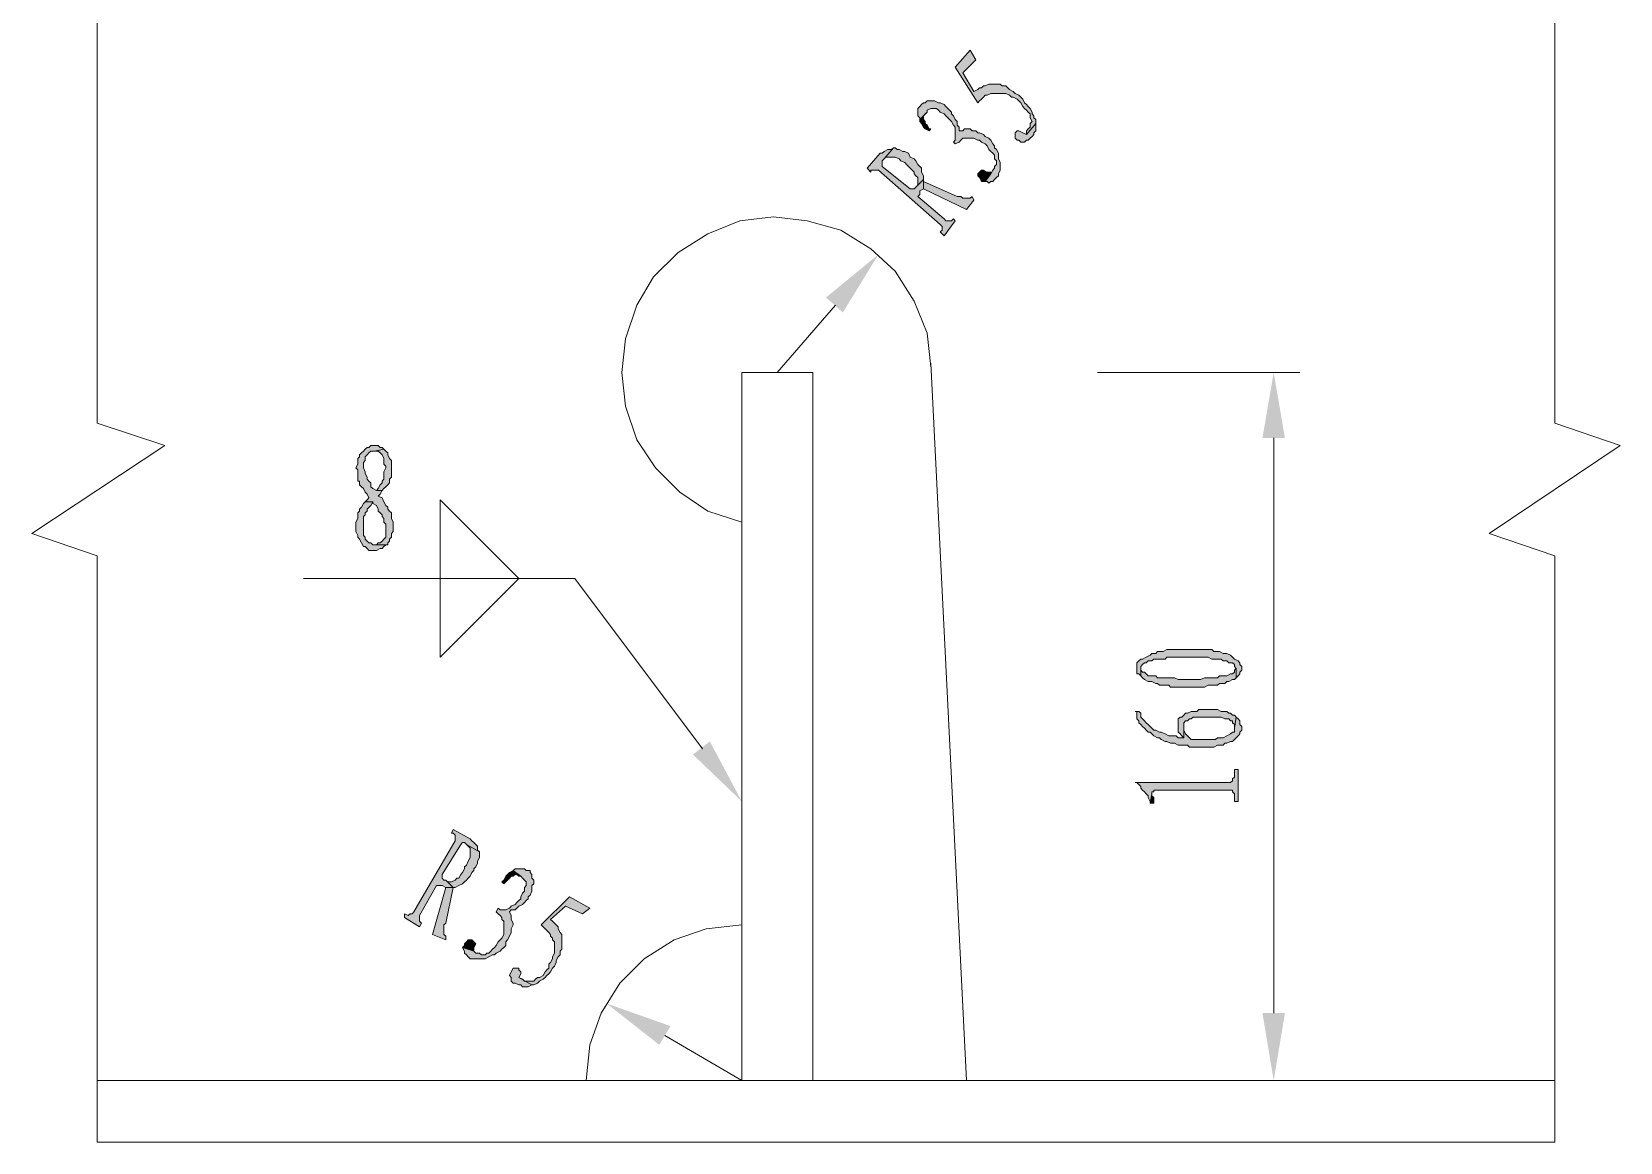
# Model space of a CAD drawing. Header units: inches. Extents: x 20 to 409, y 5 to 283.
# Drawn here: x 226.15 to 262.05, y 33.63 to 58.73 of the extents above; entities that cross this region are included whole.
import ezdxf

# ---------------------------------------------------------------- set-up
doc = ezdxf.new("R2010")
doc.units = ezdxf.units.IN
doc.header["$MEASUREMENT"] = 0
doc.layers.add('C00-00-00', color=7, linetype='Continuous')

msp = doc.modelspace()

# ---------------------------------------------------------------- hatches: boundary and pattern name
at = {"layer": 'C00-00-00'}
h = msp.add_hatch(color=0, dxfattribs=at)
h.dxf.hatch_style = 2
h.paths.add_polyline_path([(247.363, 58.311), (247.024, 57.93), (247.532, 57.125), (247.574, 57.168), (247.617, 57.21), (247.659, 57.252), (247.701, 57.295), (247.744, 57.295), (247.828, 57.337), (248.167, 57.337), (248.252, 57.295), (248.294, 57.252), (248.336, 57.252), (248.421, 57.21), (248.463, 57.168), (248.506, 57.125), (248.548, 57.041), (248.59, 56.998), (248.633, 56.956), (248.675, 56.914), (248.717, 56.871), (248.717, 56.787), (248.76, 56.702), (248.717, 56.66), (248.717, 56.575), (248.675, 56.533), (248.633, 56.49), (248.633, 56.406), (248.844, 56.66), (248.844, 56.744), (248.802, 56.787), (248.802, 56.829), (248.76, 56.871), (248.76, 56.914), (248.717, 56.998), (248.675, 57.041), (248.633, 57.083), (248.59, 57.125), (248.548, 57.21), (248.506, 57.252), (248.463, 57.295), (248.379, 57.337), (248.336, 57.379), (248.252, 57.422), (248.209, 57.464), (248.167, 57.506), (248.082, 57.506), (248.04, 57.549), (247.786, 57.549), (247.701, 57.506), (247.659, 57.506), (247.617, 57.464), (247.574, 57.464), (247.532, 57.422), (247.447, 57.379), (247.193, 57.803), (247.49, 58.099)])
h = msp.add_hatch(color=0, dxfattribs=at)
h.dxf.hatch_style = 2
h.paths.add_polyline_path([(246.262, 57.083), (246.22, 57.041), (246.177, 56.998), (246.177, 56.829), (246.22, 56.787), (246.22, 56.744), (246.389, 56.914), (246.389, 56.956), (246.474, 56.998), (246.601, 56.998), (246.643, 56.956), (246.685, 56.914), (246.77, 56.871), (246.812, 56.829), (246.855, 56.787), (246.897, 56.744), (246.939, 56.702), (246.982, 56.617), (247.024, 56.575), (247.024, 56.448), (247.024, 56.363), (247.024, 56.279), (246.982, 56.236), (247.024, 56.194), (247.109, 56.236), (247.151, 56.279), (247.193, 56.321), (247.447, 56.321), (247.532, 56.279), (247.574, 56.279), (247.617, 56.236), (247.701, 56.194), (247.744, 56.152), (247.786, 56.067), (247.828, 56.025), (247.871, 55.982), (247.913, 55.94), (247.913, 55.855), (247.955, 55.813), (247.955, 55.728), (247.913, 55.686), (247.913, 55.644), (247.871, 55.601), (247.828, 55.517), (247.701, 55.347), (247.744, 55.347), (247.786, 55.305), (247.828, 55.347), (247.871, 55.347), (247.913, 55.39), (247.955, 55.432), (247.998, 55.474), (247.998, 55.517), (248.04, 55.601), (248.04, 55.771), (247.998, 55.855), (247.998, 55.982), (247.955, 56.067), (247.913, 56.109), (247.913, 56.152), (247.871, 56.194), (247.828, 56.279), (247.786, 56.321), (247.701, 56.363), (247.659, 56.406), (247.574, 56.448), (247.532, 56.448), (247.49, 56.49), (247.405, 56.49), (247.363, 56.533), (247.236, 56.533), (247.193, 56.49), (247.109, 56.49), (247.109, 56.575), (247.066, 56.617), (247.066, 56.702), (247.024, 56.744), (246.982, 56.829), (246.939, 56.871), (246.939, 56.914), (246.897, 56.956), (246.855, 56.998), (246.812, 57.041), (246.77, 57.083), (246.685, 57.125), (246.643, 57.125), (246.558, 57.168), (246.389, 57.168), (246.347, 57.125), (246.304, 57.125)])
h = msp.add_hatch(color=0, dxfattribs=at)
h.dxf.hatch_style = 2
h.paths.add_polyline_path([(246.22, 56.744), (246.22, 56.702), (246.262, 56.66), (246.304, 56.575), (246.347, 56.533), (246.431, 56.49), (246.474, 56.533), (246.431, 56.533), (246.389, 56.617), (246.347, 56.66), (246.347, 56.702), (246.304, 56.744), (246.304, 56.829), (246.347, 56.871), (246.389, 56.914)])
h = msp.add_hatch(color=0, dxfattribs=at)
h.dxf.hatch_style = 2
h.paths.add_polyline_path([(248.379, 56.448), (248.379, 56.321), (248.421, 56.279), (248.463, 56.279), (248.506, 56.236), (248.59, 56.236), (248.633, 56.279), (248.675, 56.279), (248.717, 56.321), (248.76, 56.363), (248.802, 56.406), (248.802, 56.448), (248.844, 56.49), (248.844, 56.66), (248.633, 56.406), (248.548, 56.448), (248.463, 56.49), (248.421, 56.49)])
h = msp.add_hatch(color=0, dxfattribs=at)
h.dxf.hatch_style = 2
h.paths.add_polyline_path([(245.331, 55.982), (245.034, 55.644), (245.119, 55.559), (245.119, 55.601), (245.161, 55.601), (245.288, 55.601), (246.685, 54.374), (246.728, 54.331), (246.728, 54.247), (246.685, 54.204), (246.77, 54.12), (247.024, 54.458), (246.982, 54.501), (246.939, 54.458), (246.812, 54.458), (246.77, 54.501), (246.177, 55.009), (246.22, 55.051), (246.22, 55.136), (246.304, 55.178), (246.304, 55.347), (246.304, 55.39), (246.135, 55.22), (246.093, 55.178), (246.008, 55.178), (245.373, 55.686), (245.373, 55.813), (245.415, 55.855), (245.627, 56.109), (245.585, 56.067), (245.5, 56.067), (245.415, 56.025), (245.373, 55.982)])
h = msp.add_hatch(color=0, dxfattribs=at)
h.dxf.hatch_style = 2
h.paths.add_polyline_path([(245.627, 56.109), (245.415, 55.855), (245.458, 55.898), (245.669, 55.898), (245.754, 55.855), (245.796, 55.813), (245.881, 55.771), (245.923, 55.728), (245.966, 55.686), (246.008, 55.644), (246.093, 55.559), (246.093, 55.517), (246.135, 55.474), (246.177, 55.432), (246.177, 55.263), (246.135, 55.22), (246.304, 55.39), (246.304, 55.474), (246.262, 55.559), (246.262, 55.644), (246.22, 55.686), (246.177, 55.728), (246.135, 55.813), (246.093, 55.855), (246.008, 55.898), (245.966, 55.982), (245.881, 56.025), (245.839, 56.025), (245.754, 56.067), (245.712, 56.067), (245.669, 56.109)])
h = msp.add_hatch(color=0, dxfattribs=at)
h.dxf.hatch_style = 2
h.paths.add_polyline_path([(246.304, 55.347), (246.304, 55.178), (247.278, 54.712), (247.447, 54.924), (247.405, 55.009), (247.363, 54.966), (247.193, 54.966), (247.151, 55.009), (247.066, 55.009)])
h = msp.add_hatch(color=0, dxfattribs=at)
h.dxf.hatch_style = 2
h.paths.add_polyline_path([(247.574, 55.559), (247.532, 55.517), (247.532, 55.474), (247.574, 55.432), (247.617, 55.347), (247.701, 55.347), (247.828, 55.517), (247.828, 55.559), (247.744, 55.559), (247.659, 55.601), (247.617, 55.601)])
h = msp.add_hatch(color=0, dxfattribs=at)
h.dxf.hatch_style = 2
h.paths.add_polyline_path([(244.103, 52.723), (244.484, 52.384), (245.288, 53.696)])
h = msp.add_hatch(color=0, dxfattribs=at)
h.dxf.hatch_style = 2
h.paths.add_polyline_path([(253.967, 49.548), (254.475, 49.548), (254.221, 51.029)])
h = msp.add_hatch(color=0, dxfattribs=at)
h.dxf.hatch_style = 2
h.paths.add_polyline_path([(233.901, 49.378), (233.816, 49.378), (233.774, 49.336), (233.731, 49.336), (233.689, 49.294), (233.647, 49.251), (233.604, 49.209), (233.562, 49.167), (233.562, 49.124), (233.52, 49.082), (233.52, 48.955), (233.477, 48.87), (233.52, 48.828), (233.52, 48.574), (233.562, 48.574), (233.562, 48.489), (233.604, 48.447), (233.647, 48.405), (233.689, 48.32), (233.731, 48.278), (233.774, 48.193), (233.731, 48.151), (233.689, 48.108), (233.858, 48.108), (233.858, 48.066), (233.943, 48.024), (233.985, 47.939), (233.985, 47.897), (234.028, 47.854), (234.07, 47.812), (234.07, 47.77), (234.112, 47.727), (234.112, 47.643), (234.155, 47.6), (234.155, 47.304), (234.112, 47.262), (234.07, 47.219), (234.028, 47.177), (233.985, 47.177), (233.943, 47.135), (233.901, 47.135), (234.155, 47.135), (234.197, 47.135), (234.197, 47.177), (234.239, 47.219), (234.239, 47.262), (234.282, 47.304), (234.282, 47.389), (234.324, 47.431), (234.324, 47.643), (234.282, 47.727), (234.282, 47.854), (234.239, 47.897), (234.197, 47.939), (234.197, 47.981), (234.155, 48.024), (234.112, 48.108), (234.07, 48.193), (233.985, 48.235), (234.028, 48.278), (234.07, 48.362), (233.943, 48.362), (233.858, 48.405), (233.816, 48.447), (233.816, 48.532), (233.774, 48.574), (233.731, 48.616), (233.731, 48.659), (233.689, 48.743), (233.689, 48.786), (233.647, 48.87), (233.647, 48.997), (233.689, 49.04), (233.689, 49.124), (233.731, 49.167), (233.774, 49.209), (233.816, 49.251), (233.901, 49.251), (234.112, 49.294), (234.07, 49.336), (234.028, 49.336), (233.985, 49.378)])
h = msp.add_hatch(color=0, dxfattribs=at)
h.dxf.hatch_style = 2
h.paths.add_polyline_path([(234.112, 49.294), (233.901, 49.251), (233.985, 49.251), (234.028, 49.209), (234.07, 49.167), (234.112, 49.082), (234.112, 48.955), (234.155, 48.913), (234.155, 48.87), (234.112, 48.786), (234.112, 48.616), (234.07, 48.574), (234.07, 48.532), (234.028, 48.489), (233.985, 48.405), (233.943, 48.362), (234.07, 48.362), (234.112, 48.405), (234.155, 48.447), (234.197, 48.489), (234.239, 48.532), (234.239, 48.574), (234.239, 48.616), (234.282, 48.659), (234.282, 49.04), (234.239, 49.082), (234.197, 49.167), (234.197, 49.209), (234.155, 49.251)])
h = msp.add_hatch(color=0, dxfattribs=at)
h.dxf.hatch_style = 2
h.paths.add_polyline_path([(233.689, 48.108), (233.647, 48.066), (233.604, 47.981), (233.562, 47.939), (233.562, 47.897), (233.52, 47.854), (233.52, 47.727), (233.477, 47.643), (233.477, 47.431), (233.52, 47.346), (233.52, 47.304), (233.562, 47.262), (233.604, 47.177), (233.647, 47.092), (233.689, 47.092), (233.731, 47.05), (233.774, 47.008), (233.901, 47.008), (233.943, 47.008), (234.028, 47.05), (234.07, 47.05), (234.112, 47.092), (234.155, 47.135), (233.858, 47.135), (233.816, 47.177), (233.774, 47.177), (233.731, 47.219), (233.689, 47.262), (233.689, 47.304), (233.647, 47.346), (233.647, 47.77), (233.689, 47.812), (233.689, 47.854), (233.731, 47.897), (233.731, 47.939), (233.816, 48.024), (233.858, 48.108)])
h = msp.add_hatch(color=0, dxfattribs=at)
h.dxf.hatch_style = 2
h.paths.add_polyline_path([(251.13, 44.341), (251.13, 44.214), (251.173, 44.214), (251.215, 44.171), (251.215, 44.383), (251.257, 44.425), (251.3, 44.468), (251.342, 44.468), (251.384, 44.51), (251.469, 44.51), (251.511, 44.552), (251.765, 44.552), (251.808, 44.595), (252.316, 44.595), (252.739, 44.595), (252.824, 44.552), (253.035, 44.552), (253.078, 44.51), (253.162, 44.51), (253.205, 44.468), (253.289, 44.468), (253.332, 44.425), (253.332, 44.383), (253.374, 44.341), (253.374, 44.129), (253.416, 44.171), (253.459, 44.214), (253.459, 44.256), (253.501, 44.298), (253.501, 44.383), (253.459, 44.425), (253.459, 44.468), (253.416, 44.51), (253.332, 44.552), (253.289, 44.595), (253.247, 44.637), (253.162, 44.679), (253.078, 44.679), (252.993, 44.722), (252.866, 44.722), (252.824, 44.764), (251.808, 44.764), (251.723, 44.722), (251.596, 44.722), (251.554, 44.679), (251.469, 44.679), (251.427, 44.637), (251.342, 44.595), (251.257, 44.552), (251.215, 44.552), (251.173, 44.51), (251.13, 44.468)])
h = msp.add_hatch(color=0, dxfattribs=at)
h.dxf.hatch_style = 2
h.paths.add_polyline_path([(251.215, 44.171), (251.257, 44.129), (251.3, 44.087), (251.384, 44.044), (251.469, 44.044), (251.554, 44.002), (251.596, 44.002), (251.638, 43.96), (251.85, 43.96), (251.892, 43.917), (252.654, 43.917), (252.739, 43.96), (252.866, 43.96), (252.951, 43.96), (252.993, 44.002), (253.12, 44.002), (253.162, 44.044), (253.205, 44.044), (253.289, 44.087), (253.332, 44.087), (253.374, 44.129), (253.374, 44.341), (253.332, 44.298), (253.332, 44.256), (253.289, 44.214), (253.247, 44.214), (253.162, 44.171), (252.993, 44.171), (252.951, 44.129), (252.654, 44.129), (252.57, 44.087), (252.062, 44.087), (251.977, 44.129), (251.596, 44.129), (251.554, 44.171), (251.384, 44.171), (251.342, 44.214), (251.3, 44.256), (251.257, 44.256), (251.215, 44.298), (251.215, 44.341)])
h = msp.add_hatch(color=0, dxfattribs=at)
h.dxf.hatch_style = 2
h.paths.add_polyline_path([(251.088, 43.367), (251.13, 43.367), (251.13, 43.325), (251.13, 43.198), (251.173, 43.155), (251.173, 43.113), (251.215, 43.071), (251.257, 43.028), (251.3, 42.986), (251.342, 42.944), (251.384, 42.901), (251.427, 42.901), (251.469, 42.859), (251.511, 42.817), (251.596, 42.774), (251.638, 42.774), (251.681, 42.732), (251.765, 42.69), (251.808, 42.69), (251.892, 42.647), (251.977, 42.647), (252.062, 42.605), (252.189, 42.605), (252.273, 42.605), (252.316, 42.563), (252.866, 42.563), (252.951, 42.605), (253.078, 42.605), (253.12, 42.647), (253.162, 42.647), (253.247, 42.69), (253.289, 42.69), (253.332, 42.732), (253.374, 42.774), (253.416, 42.817), (253.459, 42.859), (253.459, 42.901), (253.501, 42.944), (253.501, 43.028), (253.459, 43.071), (253.459, 43.155), (253.416, 43.198), (253.374, 43.24), (253.332, 42.986), (253.332, 42.901), (253.289, 42.901), (253.247, 42.859), (253.162, 42.817), (253.078, 42.774), (252.951, 42.774), (252.908, 42.732), (252.358, 42.732), (252.316, 42.774), (252.273, 42.817), (252.231, 42.859), (252.189, 42.944), (252.189, 43.071), (252.189, 42.774), (252.062, 42.774), (252.019, 42.817), (251.85, 42.817), (251.765, 42.859), (251.681, 42.901), (251.638, 42.901), (251.554, 42.944), (251.511, 42.944), (251.469, 42.986), (251.427, 43.028), (251.384, 43.071), (251.342, 43.113), (251.3, 43.155), (251.257, 43.198), (251.215, 43.24), (251.215, 43.325), (251.173, 43.367)])
h = msp.add_hatch(color=0, dxfattribs=at)
h.dxf.hatch_style = 2
h.paths.add_polyline_path([(252.062, 43.071), (252.062, 42.901), (252.104, 42.859), (252.146, 42.817), (252.189, 42.774), (252.189, 43.113), (252.231, 43.155), (252.273, 43.155), (252.316, 43.198), (252.358, 43.198), (252.4, 43.24), (253.035, 43.24), (253.12, 43.198), (253.162, 43.198), (253.205, 43.198), (253.247, 43.155), (253.289, 43.155), (253.289, 43.113), (253.332, 43.071), (253.332, 42.986), (253.374, 43.24), (253.332, 43.282), (253.289, 43.282), (253.247, 43.325), (253.205, 43.325), (253.162, 43.367), (253.035, 43.367), (252.951, 43.409), (252.527, 43.409), (252.485, 43.367), (252.358, 43.367), (252.273, 43.325), (252.231, 43.325), (252.189, 43.282), (252.146, 43.24), (252.104, 43.24), (252.062, 43.198)])
h = msp.add_hatch(color=0, dxfattribs=at)
h.dxf.hatch_style = 2
h.paths.add_polyline_path([(241.478, 42.69), (242.198, 41.335), (241.097, 42.393)])
h = msp.add_hatch(color=0, dxfattribs=at)
h.dxf.hatch_style = 2
h.paths.add_polyline_path([(251.088, 41.758), (251.13, 41.758), (251.173, 41.716), (251.215, 41.674), (251.215, 41.631), (251.257, 41.589), (251.3, 41.547), (251.342, 41.504), (251.384, 41.462), (251.384, 41.42), (251.427, 41.335), (251.427, 41.293), (251.469, 41.504), (251.469, 41.547), (251.511, 41.547), (251.511, 41.589), (251.596, 41.589), (253.289, 41.589), (253.289, 41.547), (253.332, 41.504), (253.332, 41.335), (253.416, 41.335), (253.416, 42.055), (253.332, 42.055), (253.332, 41.885), (253.289, 41.843), (253.289, 41.801), (253.247, 41.758)])
h = msp.add_hatch(color=0, dxfattribs=at)
h.dxf.hatch_style = 2
h.paths.add_polyline_path([(251.427, 41.293), (251.511, 41.293), (251.511, 41.377), (251.511, 41.42), (251.469, 41.462), (251.469, 41.504)])
h = msp.add_hatch(color=0, dxfattribs=at)
h.dxf.hatch_style = 2
h.paths.add_polyline_path([(236.06, 40.488), (235.679, 40.7), (235.636, 40.615), (235.679, 40.615), (235.721, 40.573), (235.721, 40.446), (234.79, 38.837), (234.747, 38.795), (234.705, 38.795), (234.663, 38.753), (234.578, 38.795), (234.578, 38.71), (234.917, 38.499), (234.959, 38.583), (234.917, 38.626), (234.917, 38.753), (235.298, 39.43), (235.425, 39.43), (235.509, 39.388), (235.679, 39.388), (235.509, 39.557), (235.467, 39.557), (235.425, 39.599), (235.425, 39.684), (235.848, 40.361), (235.89, 40.404), (235.933, 40.404), (235.975, 40.361), (236.271, 40.192), (236.229, 40.234), (236.229, 40.319), (236.187, 40.361), (236.144, 40.404), (236.102, 40.446)])
h = msp.add_hatch(color=0, dxfattribs=at)
h.dxf.hatch_style = 2
h.paths.add_polyline_path([(236.271, 40.192), (235.975, 40.361), (236.017, 40.319), (236.06, 40.277), (236.06, 40.065), (236.017, 39.98), (235.975, 39.896), (235.933, 39.853), (235.933, 39.811), (235.89, 39.726), (235.848, 39.684), (235.806, 39.599), (235.763, 39.599), (235.721, 39.557), (235.636, 39.515), (235.552, 39.515), (235.509, 39.557), (235.679, 39.388), (235.721, 39.388), (235.806, 39.43), (235.89, 39.472), (235.933, 39.515), (235.975, 39.557), (236.017, 39.599), (236.06, 39.642), (236.102, 39.726), (236.144, 39.769), (236.144, 39.811), (236.187, 39.853), (236.229, 39.938), (236.229, 39.98), (236.271, 40.065)])
h = msp.add_hatch(color=0, dxfattribs=at)
h.dxf.hatch_style = 2
h.paths.add_polyline_path([(237.33, 39.769), (237.287, 39.811), (237.076, 39.811), (237.033, 39.769), (237.203, 39.642), (237.245, 39.599), (237.287, 39.557), (237.33, 39.515), (237.33, 39.43), (237.287, 39.388), (237.287, 39.303), (237.245, 39.261), (237.203, 39.176), (237.203, 39.134), (237.16, 39.091), (237.118, 39.049), (237.076, 39.007), (236.991, 38.964), (236.949, 38.922), (236.864, 38.88), (236.822, 38.88), (236.737, 38.88), (236.695, 38.922), (236.652, 38.837), (236.695, 38.795), (236.737, 38.753), (236.779, 38.71), (236.779, 38.668), (236.822, 38.626), (236.822, 38.329), (236.779, 38.245), (236.737, 38.202), (236.695, 38.16), (236.652, 38.075), (236.61, 38.033), (236.568, 37.991), (236.525, 37.948), (236.483, 37.906), (236.441, 37.906), (236.398, 37.864), (236.314, 37.864), (236.271, 37.906), (236.187, 37.906), (236.144, 37.948), (235.89, 38.033), (235.933, 37.948), (235.933, 37.906), (235.975, 37.864), (236.017, 37.821), (236.06, 37.779), (236.398, 37.779), (236.483, 37.821), (236.568, 37.864), (236.61, 37.864), (236.652, 37.906), (236.737, 37.948), (236.779, 37.991), (236.822, 38.033), (236.864, 38.075), (236.864, 38.16), (236.906, 38.202), (236.949, 38.287), (236.991, 38.372), (236.991, 38.456), (237.033, 38.541), (237.033, 38.583), (236.991, 38.668), (236.991, 38.753), (236.949, 38.837), (236.991, 38.88), (237.076, 38.88), (237.118, 38.922), (237.16, 38.964), (237.245, 39.007), (237.287, 39.049), (237.33, 39.091), (237.372, 39.134), (237.372, 39.176), (237.414, 39.218), (237.457, 39.303), (237.457, 39.43), (237.499, 39.472), (237.499, 39.557), (237.457, 39.599), (237.457, 39.684), (237.414, 39.726), (237.414, 39.769), (237.372, 39.769)])
h = msp.add_hatch(color=0, dxfattribs=at)
h.dxf.hatch_style = 2
h.paths.add_polyline_path([(237.033, 39.769), (236.949, 39.726), (236.906, 39.684), (236.864, 39.642), (236.822, 39.557), (236.779, 39.515), (236.822, 39.472), (236.864, 39.515), (236.906, 39.557), (236.949, 39.599), (236.991, 39.642), (237.033, 39.642), (237.076, 39.684), (237.118, 39.684), (237.16, 39.642), (237.203, 39.642)])
h = msp.add_hatch(color=0, dxfattribs=at)
h.dxf.hatch_style = 2
h.paths.add_polyline_path([(235.679, 39.388), (235.509, 39.388), (235.213, 38.329), (235.509, 38.202), (235.509, 38.287), (235.467, 38.329), (235.467, 38.541), (235.509, 38.583)])
h = msp.add_hatch(color=0, dxfattribs=at)
h.dxf.hatch_style = 2
h.paths.add_polyline_path([(238.769, 38.922), (238.303, 39.176), (237.668, 38.541), (237.711, 38.499), (237.753, 38.456), (237.795, 38.414), (237.838, 38.372), (237.88, 38.329), (237.88, 38.287), (237.922, 38.245), (237.922, 38.202), (237.965, 38.16), (237.965, 37.906), (237.922, 37.821), (237.922, 37.779), (237.88, 37.694), (237.838, 37.652), (237.838, 37.567), (237.795, 37.525), (237.753, 37.483), (237.711, 37.398), (237.626, 37.356), (237.584, 37.356), (237.541, 37.313), (237.499, 37.271), (237.287, 37.271), (237.245, 37.313), (237.16, 37.356), (237.457, 37.186), (237.499, 37.186), (237.584, 37.229), (237.626, 37.271), (237.711, 37.313), (237.753, 37.356), (237.795, 37.398), (237.838, 37.44), (237.88, 37.483), (237.922, 37.567), (237.965, 37.61), (238.007, 37.694), (238.007, 37.737), (238.049, 37.821), (238.092, 37.864), (238.092, 37.948), (238.134, 37.991), (238.134, 38.329), (238.092, 38.372), (238.049, 38.456), (238.049, 38.499), (238.007, 38.541), (237.965, 38.583), (237.922, 38.626), (237.88, 38.668), (238.219, 38.964), (238.6, 38.795)])
h = msp.add_hatch(color=0, dxfattribs=at)
h.dxf.hatch_style = 2
h.paths.add_polyline_path([(236.102, 38.202), (236.017, 38.202), (235.975, 38.16), (235.933, 38.118), (235.933, 38.075), (235.89, 38.033), (236.144, 37.948), (236.144, 38.033), (236.187, 38.118), (236.144, 38.16)])
h = msp.add_hatch(color=0, dxfattribs=at)
h.dxf.hatch_style = 2
h.paths.add_polyline_path([(237.16, 37.567), (237.033, 37.567), (236.991, 37.483), (236.949, 37.398), (236.991, 37.356), (236.991, 37.271), (237.033, 37.229), (237.076, 37.229), (237.16, 37.186), (237.203, 37.186), (237.245, 37.144), (237.372, 37.144), (237.457, 37.186), (237.16, 37.356), (237.203, 37.44), (237.203, 37.483), (237.16, 37.525)])
h = msp.add_hatch(color=0, dxfattribs=at)
h.dxf.hatch_style = 2
h.paths.add_polyline_path([(240.589, 36.255), (240.335, 35.832), (239.15, 36.763)])
h = msp.add_hatch(color=0, dxfattribs=at)
h.dxf.hatch_style = 2
h.paths.add_polyline_path([(253.967, 36.551), (254.475, 36.551), (254.221, 35.027)])

# ---------------------------------------------------------------- linework, layer by layer
at = {"layer": 'C00-00-00', "color": 0, "lineweight": 0}
for points in [[(227.635, 63.094), (227.635, 49.886), (229.159, 49.378), (226.154, 47.389), (227.635, 46.881), (227.635, 33.63)], [(260.571, 63.094), (260.571, 49.886), (262.052, 49.378), (259.089, 47.389), (260.571, 46.881), (260.571, 33.63)], [(246.474, 51.156), (246.389, 51.918), (246.093, 52.638), (245.669, 53.315), (245.119, 53.823), (244.442, 54.247), (243.68, 54.458), (242.918, 54.543), (242.156, 54.458), (241.436, 54.162), (240.759, 53.739), (240.208, 53.188), (239.827, 52.553), (239.573, 51.791), (239.489, 51.029), (239.573, 50.267), (239.827, 49.505), (240.251, 48.87), (240.801, 48.32), (241.436, 47.897), (242.198, 47.643)], [(243.002, 51.029), (244.315, 52.553)], [(242.198, 35.027), (242.198, 51.029), (243.807, 51.029)], [(243.807, 35.027), (243.807, 51.029)], [(247.278, 35.027), (246.474, 51.241)], [(250.241, 51.029), (254.813, 51.029)], [(254.221, 36.551), (254.221, 49.548)], [(237.16, 46.373), (235.382, 48.151)], [(235.382, 48.151), (235.382, 44.595), (237.16, 46.373)], [(241.309, 42.52), (238.43, 46.373), (232.292, 46.373)], [(242.198, 38.541), (241.394, 38.456), (240.674, 38.202), (239.997, 37.779), (239.446, 37.229), (239.023, 36.551), (238.769, 35.832), (238.684, 35.027)], [(242.198, 35.027), (240.462, 36.043)], [(227.635, 35.027), (260.571, 35.027)], [(250.241, 35.027), (254.813, 35.027)], [(227.635, 33.63), (260.571, 33.63)]]:
    msp.add_lwpolyline(points, dxfattribs=at)
for points in [[(247.363, 58.311), (247.024, 57.93), (247.532, 57.125), (247.574, 57.168), (247.617, 57.21), (247.659, 57.252), (247.701, 57.295), (247.744, 57.295), (247.828, 57.337), (248.167, 57.337), (248.252, 57.295), (248.294, 57.252), (248.336, 57.252), (248.421, 57.21), (248.463, 57.168), (248.506, 57.125), (248.548, 57.041), (248.59, 56.998), (248.633, 56.956), (248.675, 56.914), (248.717, 56.871), (248.717, 56.787), (248.76, 56.702), (248.717, 56.66), (248.717, 56.575), (248.675, 56.533), (248.633, 56.49), (248.633, 56.406), (248.844, 56.66), (248.844, 56.744), (248.802, 56.787), (248.802, 56.829), (248.76, 56.871), (248.76, 56.914), (248.717, 56.998), (248.675, 57.041), (248.633, 57.083), (248.59, 57.125), (248.548, 57.21), (248.506, 57.252), (248.463, 57.295), (248.379, 57.337), (248.336, 57.379), (248.252, 57.422), (248.209, 57.464), (248.167, 57.506), (248.082, 57.506), (248.04, 57.549), (247.786, 57.549), (247.701, 57.506), (247.659, 57.506), (247.617, 57.464), (247.574, 57.464), (247.532, 57.422), (247.447, 57.379), (247.193, 57.803), (247.49, 58.099)], [(246.262, 57.083), (246.22, 57.041), (246.177, 56.998), (246.177, 56.829), (246.22, 56.787), (246.22, 56.744), (246.389, 56.914), (246.389, 56.956), (246.474, 56.998), (246.601, 56.998), (246.643, 56.956), (246.685, 56.914), (246.77, 56.871), (246.812, 56.829), (246.855, 56.787), (246.897, 56.744), (246.939, 56.702), (246.982, 56.617), (247.024, 56.575), (247.024, 56.448), (247.024, 56.363), (247.024, 56.279), (246.982, 56.236), (247.024, 56.194), (247.109, 56.236), (247.151, 56.279), (247.193, 56.321), (247.447, 56.321), (247.532, 56.279), (247.574, 56.279), (247.617, 56.236), (247.701, 56.194), (247.744, 56.152), (247.786, 56.067), (247.828, 56.025), (247.871, 55.982), (247.913, 55.94), (247.913, 55.855), (247.955, 55.813), (247.955, 55.728), (247.913, 55.686), (247.913, 55.644), (247.871, 55.601), (247.828, 55.517), (247.701, 55.347), (247.744, 55.347), (247.786, 55.305), (247.828, 55.347), (247.871, 55.347), (247.913, 55.39), (247.955, 55.432), (247.998, 55.474), (247.998, 55.517), (248.04, 55.601), (248.04, 55.771), (247.998, 55.855), (247.998, 55.982), (247.955, 56.067), (247.913, 56.109), (247.913, 56.152), (247.871, 56.194), (247.828, 56.279), (247.786, 56.321), (247.701, 56.363), (247.659, 56.406), (247.574, 56.448), (247.532, 56.448), (247.49, 56.49), (247.405, 56.49), (247.363, 56.533), (247.236, 56.533), (247.193, 56.49), (247.109, 56.49), (247.109, 56.575), (247.066, 56.617), (247.066, 56.702), (247.024, 56.744), (246.982, 56.829), (246.939, 56.871), (246.939, 56.914), (246.897, 56.956), (246.855, 56.998), (246.812, 57.041), (246.77, 57.083), (246.685, 57.125), (246.643, 57.125), (246.558, 57.168), (246.389, 57.168), (246.347, 57.125), (246.304, 57.125)], [(246.22, 56.744), (246.22, 56.702), (246.262, 56.66), (246.304, 56.575), (246.347, 56.533), (246.431, 56.49), (246.474, 56.533), (246.431, 56.533), (246.389, 56.617), (246.347, 56.66), (246.347, 56.702), (246.304, 56.744), (246.304, 56.829), (246.347, 56.871), (246.389, 56.914)], [(248.379, 56.448), (248.379, 56.321), (248.421, 56.279), (248.463, 56.279), (248.506, 56.236), (248.59, 56.236), (248.633, 56.279), (248.675, 56.279), (248.717, 56.321), (248.76, 56.363), (248.802, 56.406), (248.802, 56.448), (248.844, 56.49), (248.844, 56.66), (248.633, 56.406), (248.548, 56.448), (248.463, 56.49), (248.421, 56.49)], [(245.331, 55.982), (245.034, 55.644), (245.119, 55.559), (245.119, 55.601), (245.161, 55.601), (245.288, 55.601), (246.685, 54.374), (246.728, 54.331), (246.728, 54.247), (246.685, 54.204), (246.77, 54.12), (247.024, 54.458), (246.982, 54.501), (246.939, 54.458), (246.812, 54.458), (246.77, 54.501), (246.177, 55.009), (246.22, 55.051), (246.22, 55.136), (246.304, 55.178), (246.304, 55.347), (246.304, 55.39), (246.135, 55.22), (246.093, 55.178), (246.008, 55.178), (245.373, 55.686), (245.373, 55.813), (245.415, 55.855), (245.627, 56.109), (245.585, 56.067), (245.5, 56.067), (245.415, 56.025), (245.373, 55.982)], [(245.627, 56.109), (245.415, 55.855), (245.458, 55.898), (245.669, 55.898), (245.754, 55.855), (245.796, 55.813), (245.881, 55.771), (245.923, 55.728), (245.966, 55.686), (246.008, 55.644), (246.093, 55.559), (246.093, 55.517), (246.135, 55.474), (246.177, 55.432), (246.177, 55.263), (246.135, 55.22), (246.304, 55.39), (246.304, 55.474), (246.262, 55.559), (246.262, 55.644), (246.22, 55.686), (246.177, 55.728), (246.135, 55.813), (246.093, 55.855), (246.008, 55.898), (245.966, 55.982), (245.881, 56.025), (245.839, 56.025), (245.754, 56.067), (245.712, 56.067), (245.669, 56.109)], [(246.304, 55.347), (246.304, 55.178), (247.278, 54.712), (247.447, 54.924), (247.405, 55.009), (247.363, 54.966), (247.193, 54.966), (247.151, 55.009), (247.066, 55.009)], [(247.574, 55.559), (247.532, 55.517), (247.532, 55.474), (247.574, 55.432), (247.617, 55.347), (247.701, 55.347), (247.828, 55.517), (247.828, 55.559), (247.744, 55.559), (247.659, 55.601), (247.617, 55.601)], [(233.901, 49.378), (233.816, 49.378), (233.774, 49.336), (233.731, 49.336), (233.689, 49.294), (233.647, 49.251), (233.604, 49.209), (233.562, 49.167), (233.562, 49.124), (233.52, 49.082), (233.52, 48.955), (233.477, 48.87), (233.52, 48.828), (233.52, 48.574), (233.562, 48.574), (233.562, 48.489), (233.604, 48.447), (233.647, 48.405), (233.689, 48.32), (233.731, 48.278), (233.774, 48.193), (233.731, 48.151), (233.689, 48.108), (233.858, 48.108), (233.858, 48.066), (233.943, 48.024), (233.985, 47.939), (233.985, 47.897), (234.028, 47.854), (234.07, 47.812), (234.07, 47.77), (234.112, 47.727), (234.112, 47.643), (234.155, 47.6), (234.155, 47.304), (234.112, 47.262), (234.07, 47.219), (234.028, 47.177), (233.985, 47.177), (233.943, 47.135), (233.901, 47.135), (234.155, 47.135), (234.197, 47.135), (234.197, 47.177), (234.239, 47.219), (234.239, 47.262), (234.282, 47.304), (234.282, 47.389), (234.324, 47.431), (234.324, 47.643), (234.282, 47.727), (234.282, 47.854), (234.239, 47.897), (234.197, 47.939), (234.197, 47.981), (234.155, 48.024), (234.112, 48.108), (234.07, 48.193), (233.985, 48.235), (234.028, 48.278), (234.07, 48.362), (233.943, 48.362), (233.858, 48.405), (233.816, 48.447), (233.816, 48.532), (233.774, 48.574), (233.731, 48.616), (233.731, 48.659), (233.689, 48.743), (233.689, 48.786), (233.647, 48.87), (233.647, 48.997), (233.689, 49.04), (233.689, 49.124), (233.731, 49.167), (233.774, 49.209), (233.816, 49.251), (233.901, 49.251), (234.112, 49.294), (234.07, 49.336), (234.028, 49.336), (233.985, 49.378)], [(234.112, 49.294), (233.901, 49.251), (233.985, 49.251), (234.028, 49.209), (234.07, 49.167), (234.112, 49.082), (234.112, 48.955), (234.155, 48.913), (234.155, 48.87), (234.112, 48.786), (234.112, 48.616), (234.07, 48.574), (234.07, 48.532), (234.028, 48.489), (233.985, 48.405), (233.943, 48.362), (234.07, 48.362), (234.112, 48.405), (234.155, 48.447), (234.197, 48.489), (234.239, 48.532), (234.239, 48.574), (234.239, 48.616), (234.282, 48.659), (234.282, 49.04), (234.239, 49.082), (234.197, 49.167), (234.197, 49.209), (234.155, 49.251)], [(233.689, 48.108), (233.647, 48.066), (233.604, 47.981), (233.562, 47.939), (233.562, 47.897), (233.52, 47.854), (233.52, 47.727), (233.477, 47.643), (233.477, 47.431), (233.52, 47.346), (233.52, 47.304), (233.562, 47.262), (233.604, 47.177), (233.647, 47.092), (233.689, 47.092), (233.731, 47.05), (233.774, 47.008), (233.901, 47.008), (233.943, 47.008), (234.028, 47.05), (234.07, 47.05), (234.112, 47.092), (234.155, 47.135), (233.858, 47.135), (233.816, 47.177), (233.774, 47.177), (233.731, 47.219), (233.689, 47.262), (233.689, 47.304), (233.647, 47.346), (233.647, 47.77), (233.689, 47.812), (233.689, 47.854), (233.731, 47.897), (233.731, 47.939), (233.816, 48.024), (233.858, 48.108)], [(251.13, 44.341), (251.13, 44.214), (251.173, 44.214), (251.215, 44.171), (251.215, 44.383), (251.257, 44.425), (251.3, 44.468), (251.342, 44.468), (251.384, 44.51), (251.469, 44.51), (251.511, 44.552), (251.765, 44.552), (251.808, 44.595), (252.316, 44.595), (252.739, 44.595), (252.824, 44.552), (253.035, 44.552), (253.078, 44.51), (253.162, 44.51), (253.205, 44.468), (253.289, 44.468), (253.332, 44.425), (253.332, 44.383), (253.374, 44.341), (253.374, 44.129), (253.416, 44.171), (253.459, 44.214), (253.459, 44.256), (253.501, 44.298), (253.501, 44.383), (253.459, 44.425), (253.459, 44.468), (253.416, 44.51), (253.332, 44.552), (253.289, 44.595), (253.247, 44.637), (253.162, 44.679), (253.078, 44.679), (252.993, 44.722), (252.866, 44.722), (252.824, 44.764), (251.808, 44.764), (251.723, 44.722), (251.596, 44.722), (251.554, 44.679), (251.469, 44.679), (251.427, 44.637), (251.342, 44.595), (251.257, 44.552), (251.215, 44.552), (251.173, 44.51), (251.13, 44.468)], [(251.215, 44.171), (251.257, 44.129), (251.3, 44.087), (251.384, 44.044), (251.469, 44.044), (251.554, 44.002), (251.596, 44.002), (251.638, 43.96), (251.85, 43.96), (251.892, 43.917), (252.654, 43.917), (252.739, 43.96), (252.866, 43.96), (252.951, 43.96), (252.993, 44.002), (253.12, 44.002), (253.162, 44.044), (253.205, 44.044), (253.289, 44.087), (253.332, 44.087), (253.374, 44.129), (253.374, 44.341), (253.332, 44.298), (253.332, 44.256), (253.289, 44.214), (253.247, 44.214), (253.162, 44.171), (252.993, 44.171), (252.951, 44.129), (252.654, 44.129), (252.57, 44.087), (252.062, 44.087), (251.977, 44.129), (251.596, 44.129), (251.554, 44.171), (251.384, 44.171), (251.342, 44.214), (251.3, 44.256), (251.257, 44.256), (251.215, 44.298), (251.215, 44.341)], [(251.088, 43.367), (251.13, 43.367), (251.13, 43.325), (251.13, 43.198), (251.173, 43.155), (251.173, 43.113), (251.215, 43.071), (251.257, 43.028), (251.3, 42.986), (251.342, 42.944), (251.384, 42.901), (251.427, 42.901), (251.469, 42.859), (251.511, 42.817), (251.596, 42.774), (251.638, 42.774), (251.681, 42.732), (251.765, 42.69), (251.808, 42.69), (251.892, 42.647), (251.977, 42.647), (252.062, 42.605), (252.189, 42.605), (252.273, 42.605), (252.316, 42.563), (252.866, 42.563), (252.951, 42.605), (253.078, 42.605), (253.12, 42.647), (253.162, 42.647), (253.247, 42.69), (253.289, 42.69), (253.332, 42.732), (253.374, 42.774), (253.416, 42.817), (253.459, 42.859), (253.459, 42.901), (253.501, 42.944), (253.501, 43.028), (253.459, 43.071), (253.459, 43.155), (253.416, 43.198), (253.374, 43.24), (253.332, 42.986), (253.332, 42.901), (253.289, 42.901), (253.247, 42.859), (253.162, 42.817), (253.078, 42.774), (252.951, 42.774), (252.908, 42.732), (252.358, 42.732), (252.316, 42.774), (252.273, 42.817), (252.231, 42.859), (252.189, 42.944), (252.189, 43.071), (252.189, 42.774), (252.062, 42.774), (252.019, 42.817), (251.85, 42.817), (251.765, 42.859), (251.681, 42.901), (251.638, 42.901), (251.554, 42.944), (251.511, 42.944), (251.469, 42.986), (251.427, 43.028), (251.384, 43.071), (251.342, 43.113), (251.3, 43.155), (251.257, 43.198), (251.215, 43.24), (251.215, 43.325), (251.173, 43.367)], [(252.062, 43.071), (252.062, 42.901), (252.104, 42.859), (252.146, 42.817), (252.189, 42.774), (252.189, 43.113), (252.231, 43.155), (252.273, 43.155), (252.316, 43.198), (252.358, 43.198), (252.4, 43.24), (253.035, 43.24), (253.12, 43.198), (253.162, 43.198), (253.205, 43.198), (253.247, 43.155), (253.289, 43.155), (253.289, 43.113), (253.332, 43.071), (253.332, 42.986), (253.374, 43.24), (253.332, 43.282), (253.289, 43.282), (253.247, 43.325), (253.205, 43.325), (253.162, 43.367), (253.035, 43.367), (252.951, 43.409), (252.527, 43.409), (252.485, 43.367), (252.358, 43.367), (252.273, 43.325), (252.231, 43.325), (252.189, 43.282), (252.146, 43.24), (252.104, 43.24), (252.062, 43.198)], [(251.088, 41.758), (251.13, 41.758), (251.173, 41.716), (251.215, 41.674), (251.215, 41.631), (251.257, 41.589), (251.3, 41.547), (251.342, 41.504), (251.384, 41.462), (251.384, 41.42), (251.427, 41.335), (251.427, 41.293), (251.469, 41.504), (251.469, 41.547), (251.511, 41.547), (251.511, 41.589), (251.596, 41.589), (253.289, 41.589), (253.289, 41.547), (253.332, 41.504), (253.332, 41.335), (253.416, 41.335), (253.416, 42.055), (253.332, 42.055), (253.332, 41.885), (253.289, 41.843), (253.289, 41.801), (253.247, 41.758)], [(251.427, 41.293), (251.511, 41.293), (251.511, 41.377), (251.511, 41.42), (251.469, 41.462), (251.469, 41.504)], [(236.06, 40.488), (235.679, 40.7), (235.636, 40.615), (235.679, 40.615), (235.721, 40.573), (235.721, 40.446), (234.79, 38.837), (234.747, 38.795), (234.705, 38.795), (234.663, 38.753), (234.578, 38.795), (234.578, 38.71), (234.917, 38.499), (234.959, 38.583), (234.917, 38.626), (234.917, 38.753), (235.298, 39.43), (235.425, 39.43), (235.509, 39.388), (235.679, 39.388), (235.509, 39.557), (235.467, 39.557), (235.425, 39.599), (235.425, 39.684), (235.848, 40.361), (235.89, 40.404), (235.933, 40.404), (235.975, 40.361), (236.271, 40.192), (236.229, 40.234), (236.229, 40.319), (236.187, 40.361), (236.144, 40.404), (236.102, 40.446)], [(236.271, 40.192), (235.975, 40.361), (236.017, 40.319), (236.06, 40.277), (236.06, 40.065), (236.017, 39.98), (235.975, 39.896), (235.933, 39.853), (235.933, 39.811), (235.89, 39.726), (235.848, 39.684), (235.806, 39.599), (235.763, 39.599), (235.721, 39.557), (235.636, 39.515), (235.552, 39.515), (235.509, 39.557), (235.679, 39.388), (235.721, 39.388), (235.806, 39.43), (235.89, 39.472), (235.933, 39.515), (235.975, 39.557), (236.017, 39.599), (236.06, 39.642), (236.102, 39.726), (236.144, 39.769), (236.144, 39.811), (236.187, 39.853), (236.229, 39.938), (236.229, 39.98), (236.271, 40.065)], [(237.33, 39.769), (237.287, 39.811), (237.076, 39.811), (237.033, 39.769), (237.203, 39.642), (237.245, 39.599), (237.287, 39.557), (237.33, 39.515), (237.33, 39.43), (237.287, 39.388), (237.287, 39.303), (237.245, 39.261), (237.203, 39.176), (237.203, 39.134), (237.16, 39.091), (237.118, 39.049), (237.076, 39.007), (236.991, 38.964), (236.949, 38.922), (236.864, 38.88), (236.822, 38.88), (236.737, 38.88), (236.695, 38.922), (236.652, 38.837), (236.695, 38.795), (236.737, 38.753), (236.779, 38.71), (236.779, 38.668), (236.822, 38.626), (236.822, 38.329), (236.779, 38.245), (236.737, 38.202), (236.695, 38.16), (236.652, 38.075), (236.61, 38.033), (236.568, 37.991), (236.525, 37.948), (236.483, 37.906), (236.441, 37.906), (236.398, 37.864), (236.314, 37.864), (236.271, 37.906), (236.187, 37.906), (236.144, 37.948), (235.89, 38.033), (235.933, 37.948), (235.933, 37.906), (235.975, 37.864), (236.017, 37.821), (236.06, 37.779), (236.398, 37.779), (236.483, 37.821), (236.568, 37.864), (236.61, 37.864), (236.652, 37.906), (236.737, 37.948), (236.779, 37.991), (236.822, 38.033), (236.864, 38.075), (236.864, 38.16), (236.906, 38.202), (236.949, 38.287), (236.991, 38.372), (236.991, 38.456), (237.033, 38.541), (237.033, 38.583), (236.991, 38.668), (236.991, 38.753), (236.949, 38.837), (236.991, 38.88), (237.076, 38.88), (237.118, 38.922), (237.16, 38.964), (237.245, 39.007), (237.287, 39.049), (237.33, 39.091), (237.372, 39.134), (237.372, 39.176), (237.414, 39.218), (237.457, 39.303), (237.457, 39.43), (237.499, 39.472), (237.499, 39.557), (237.457, 39.599), (237.457, 39.684), (237.414, 39.726), (237.414, 39.769), (237.372, 39.769)], [(237.033, 39.769), (236.949, 39.726), (236.906, 39.684), (236.864, 39.642), (236.822, 39.557), (236.779, 39.515), (236.822, 39.472), (236.864, 39.515), (236.906, 39.557), (236.949, 39.599), (236.991, 39.642), (237.033, 39.642), (237.076, 39.684), (237.118, 39.684), (237.16, 39.642), (237.203, 39.642)], [(235.679, 39.388), (235.509, 39.388), (235.213, 38.329), (235.509, 38.202), (235.509, 38.287), (235.467, 38.329), (235.467, 38.541), (235.509, 38.583)], [(238.769, 38.922), (238.303, 39.176), (237.668, 38.541), (237.711, 38.499), (237.753, 38.456), (237.795, 38.414), (237.838, 38.372), (237.88, 38.329), (237.88, 38.287), (237.922, 38.245), (237.922, 38.202), (237.965, 38.16), (237.965, 37.906), (237.922, 37.821), (237.922, 37.779), (237.88, 37.694), (237.838, 37.652), (237.838, 37.567), (237.795, 37.525), (237.753, 37.483), (237.711, 37.398), (237.626, 37.356), (237.584, 37.356), (237.541, 37.313), (237.499, 37.271), (237.287, 37.271), (237.245, 37.313), (237.16, 37.356), (237.457, 37.186), (237.499, 37.186), (237.584, 37.229), (237.626, 37.271), (237.711, 37.313), (237.753, 37.356), (237.795, 37.398), (237.838, 37.44), (237.88, 37.483), (237.922, 37.567), (237.965, 37.61), (238.007, 37.694), (238.007, 37.737), (238.049, 37.821), (238.092, 37.864), (238.092, 37.948), (238.134, 37.991), (238.134, 38.329), (238.092, 38.372), (238.049, 38.456), (238.049, 38.499), (238.007, 38.541), (237.965, 38.583), (237.922, 38.626), (237.88, 38.668), (238.219, 38.964), (238.6, 38.795)], [(236.102, 38.202), (236.017, 38.202), (235.975, 38.16), (235.933, 38.118), (235.933, 38.075), (235.89, 38.033), (236.144, 37.948), (236.144, 38.033), (236.187, 38.118), (236.144, 38.16)], [(237.16, 37.567), (237.033, 37.567), (236.991, 37.483), (236.949, 37.398), (236.991, 37.356), (236.991, 37.271), (237.033, 37.229), (237.076, 37.229), (237.16, 37.186), (237.203, 37.186), (237.245, 37.144), (237.372, 37.144), (237.457, 37.186), (237.16, 37.356), (237.203, 37.44), (237.203, 37.483), (237.16, 37.525)]]:
    msp.add_lwpolyline(points, close=True, dxfattribs=at)

doc.saveas('drawing.dxf')
